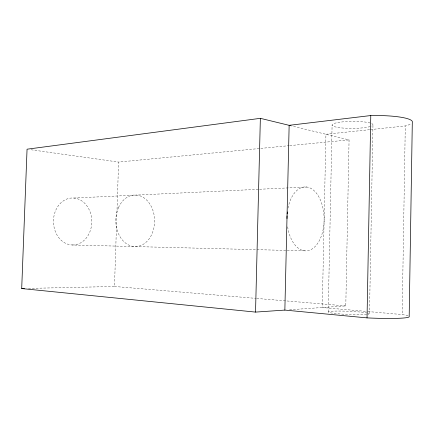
<?xml version="1.0" encoding="UTF-8"?>
<svg xmlns="http://www.w3.org/2000/svg" width="434" height="434" viewBox="0 0 434 434"><rect width="100%" height="100%" fill="white"/><g stroke="black" fill="none" stroke-linecap="round" stroke-linejoin="round"><path stroke-width="0.33" stroke-dasharray="2.17 1.63" d="M408.052 315.849A40.178 3.141 2.6 0 0 402.177 314.563L405.285 125.941A39.738 6.884 -0.7 0 0 411.155 123.647M289.532 309.767L345.795 305.921L349.066 139.894L290.46 125.648M369.497 313.782L372.969 124.748M328.212 311.9L332.086 125.214M28.47 288.409L114.484 286.483L118.601 162.072L289.093 145.667M369.643 129.679L325.929 134.269L322.278 307.532L367.262 311.493M370.316 129.609L405.285 125.941M289.766 145.602L349.066 139.894M73.921 198.04L258.876 189.289M259.554 189.257L306.865 187.021M72.25 244.988A23.512 19.167 89.4 0 0 89.42 210.235A23.512 19.167 89.4 0 0 56.225 209.237A23.512 19.167 89.4 0 0 72.25 244.988L286.5 250.407M287.178 250.423L305.455 250.885M114.484 286.483L256.103 298.386M256.776 298.44L345.795 305.921M367.934 311.552L402.177 314.563M31.064 149.763L118.601 162.072M366.773 312.865A20.68 1.6 2.5 0 1 367.864 314.33M366.621 314.471A20.68 1.6 2.5 0 1 335.704 313.549A20.68 1.6 2.5 0 1 335.119 311.091A20.68 1.6 2.5 0 1 366.22 312.773M370.224 126.522A20.458 3.51 -0.4 0 1 335.254 126.891A20.458 3.51 -0.4 0 1 350.748 121.406A20.458 3.51 -0.4 0 1 371.401 126.104M288.013 208.076A31.991 18.559 89.4 0 1 317.064 194.047A31.991 18.559 89.4 0 1 315.518 246.111A31.991 18.559 89.4 0 1 287.487 225.81M118.585 207.387A25.79 19.394 89.4 0 0 134.898 246.572A25.79 19.394 89.4 0 0 152.177 208.412A25.79 19.394 89.4 0 0 118.585 207.387"/><path stroke-width="0.65" d="M370.777 115.547A39.738 6.884 -0.7 0 1 412.3 122.404L409.181 316.462A40.178 3.141 2.6 0 1 367.039 317.883L370.777 115.547L289.147 125.328L284.856 310.088L255.534 312.095L21.7 288.561L27.054 149.198L260.362 118.33L290.46 125.648M255.534 312.095L260.362 118.33M21.7 288.561L24.407 288.501M284.856 310.088L367.039 317.883M286.999 218.535A31.991 18.559 89.4 0 1 287.058 215.899M287.189 213.913A31.991 18.559 89.4 0 1 287.395 211.944"/></g></svg>
